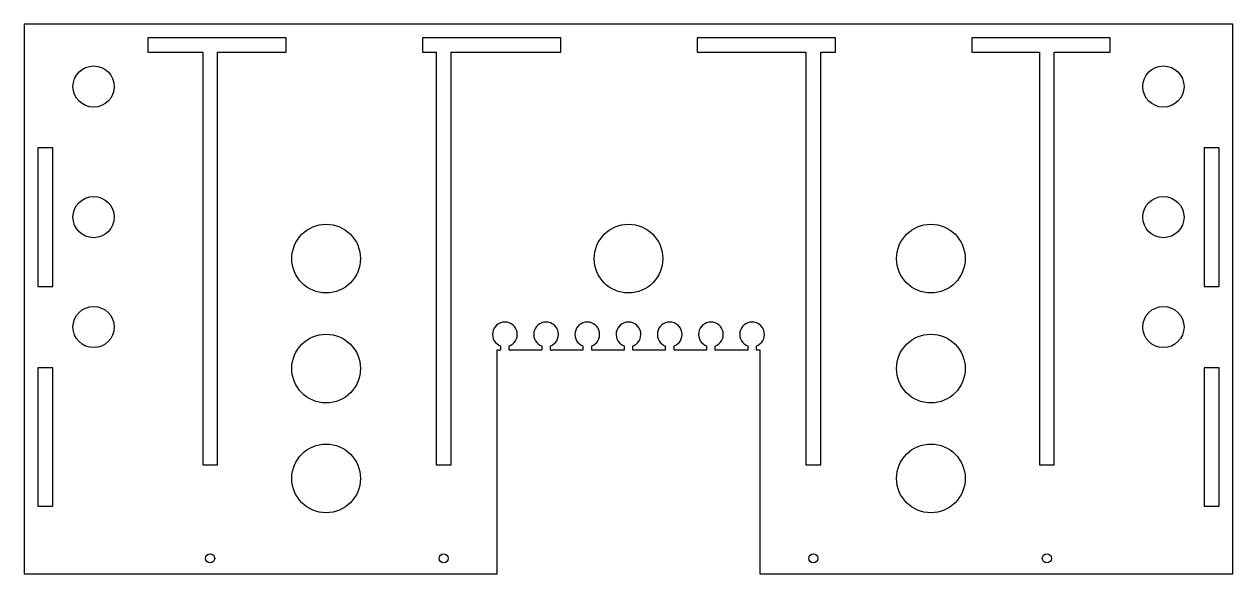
# Model space of a CAD drawing. Header units: millimetres. Extents: x -220 to 220, y -100 to 100.
import ezdxf

# ---------------------------------------------------------------- set-up
doc = ezdxf.new("R2010")
doc.units = ezdxf.units.MM

msp = doc.modelspace()

# ---------------------------------------------------------------- linework, layer by layer
at = {"color": 7, "linetype": 'Continuous', "lineweight": 25}
for p, q in [((-220, 100), (-220, -100)), ((220, 100), (-220, 100)), ((220, -100), (220, 100)), ((-175, 95), (-175, 89.8)), ((-124.6, 95), (-175, 95)), ((-124.6, 89.8), (-124.6, 95)), ((-75, 95), (-75, 89.8)), ((-24.6, 95), (-75, 95)), ((-24.6, 89.8), (-24.6, 95)), ((25, 95), (25, 89.8)), ((75.4, 95), (25, 95)), ((75.4, 89.8), (75.4, 95)), ((125, 95), (125, 89.8)), ((175.4, 95), (125, 95)), ((175.4, 89.8), (175.4, 95)), ((-175, 89.8), (-155, 89.8)), ((-155, 89.8), (-155, -60.4)), ((-149.6, 89.8), (-124.6, 89.8)), ((-149.6, -60.4), (-149.6, 89.8)), ((-75, 89.8), (-70, 89.8)), ((-70, 89.8), (-70, -60.4)), ((-64.6, -60.4), (-64.6, 89.8)), ((-64.6, 89.8), (-24.6, 89.8)), ((25, 89.8), (64.6, 89.8)), ((64.6, 89.8), (64.6, -60.4)), ((70, -60.4), (70, 89.8)), ((70, 89.8), (75.4, 89.8)), ((125, 89.8), (149.6, 89.8)), ((149.6, 89.8), (149.6, -60.4)), ((155, 89.8), (175.4, 89.8)), ((155, -60.4), (155, 89.8)), ((-215, 55), (-215, 4.6)), ((-209.6, 55), (-215, 55)), ((-209.6, 4.6), (-209.6, 55)), ((209.6, 55), (209.6, 4.6)), ((215, 55), (209.6, 55)), ((215, 4.6), (215, 55)), ((-215, 4.6), (-209.6, 4.6)), ((209.6, 4.6), (215, 4.6)), ((-46.48, -18.54), (-46.48, -17.13)), ((-43.52, -17.13), (-43.52, -18.54)), ((-31.48, -18.54), (-31.48, -17.13)), ((-28.52, -17.13), (-28.52, -18.54)), ((-16.48, -18.54), (-16.48, -17.13)), ((-13.52, -17.13), (-13.52, -18.54)), ((-1.48, -18.54), (-1.48, -17.13)), ((1.48, -17.13), (1.48, -18.54)), ((13.52, -18.54), (13.52, -17.13)), ((16.48, -17.13), (16.48, -18.54)), ((28.52, -18.54), (28.52, -17.13)), ((31.48, -17.13), (31.48, -18.54)), ((43.52, -18.54), (43.52, -17.13)), ((46.48, -17.13), (46.48, -18.54)), ((-47.76, -100), (-47.76, -18.54)), ((-47.76, -18.54), (-46.48, -18.54)), ((-43.52, -18.54), (-31.48, -18.54)), ((-28.52, -18.54), (-16.48, -18.54)), ((-13.52, -18.54), (-1.48, -18.54)), ((1.48, -18.54), (13.52, -18.54)), ((16.48, -18.54), (28.52, -18.54)), ((31.48, -18.54), (43.52, -18.54)), ((46.48, -18.54), (47.76, -18.54)), ((47.76, -18.54), (47.76, -100)), ((-215, -25), (-215, -75.4)), ((-209.6, -25), (-215, -25)), ((-209.6, -75.4), (-209.6, -25)), ((209.6, -25), (209.6, -75.4)), ((215, -25), (209.6, -25)), ((215, -75.4), (215, -25)), ((-155, -60.4), (-149.6, -60.4)), ((-70, -60.4), (-64.6, -60.4)), ((64.6, -60.4), (70, -60.4)), ((149.6, -60.4), (155, -60.4)), ((-215, -75.4), (-209.6, -75.4)), ((209.6, -75.4), (215, -75.4)), ((-220, -100), (-47.76, -100)), ((47.76, -100), (220, -100))]:
    msp.add_line(p, q, dxfattribs=at)
for centre, radius in [((-194.73, 77.3), 7.5), ((194.73, 77.3), 7.5), ((-194.73, 29.8), 7.5), ((194.73, 29.8), 7.5), ((-110.07, 14.7), 12.5), ((0, 14.7), 12.5), ((110.07, 14.7), 12.5), ((-194.73, -10.2), 7.5), ((194.73, -10.2), 7.5), ((-110.07, -25.3), 12.5), ((110.07, -25.3), 12.5), ((-110.07, -65.3), 12.5), ((110.07, -65.3), 12.5), ((-152.3, -94.38), 1.65), ((-67.3, -94.38), 1.65), ((67.3, -94.38), 1.65), ((152.3, -94.38), 1.65)]:
    msp.add_circle(centre, radius, dxfattribs=at)
for centre in [(-45, -12.88), (-30, -12.88), (-15, -12.88), (0, -12.88), (15, -12.88), (30, -12.88), (45, -12.88)]:
    msp.add_arc(centre, 4.5, 289.2223, 250.7777, dxfattribs=at)

doc.saveas('drawing.dxf')
